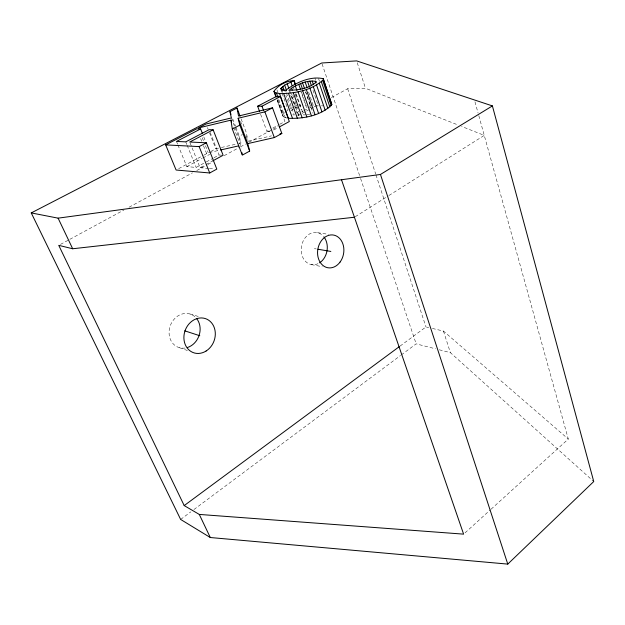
<?xml version="1.0" encoding="UTF-8"?>
<svg xmlns="http://www.w3.org/2000/svg" width="625" height="625" viewBox="0 0 625 625"><rect width="100%" height="100%" fill="white"/><g stroke="black" fill="none" stroke-linecap="round" stroke-linejoin="round"><path stroke-width="0.47" stroke-dasharray="3.12 2.34" d="M286.859 118.039L283.43 116.891L282.688 115.672L283.18 114.125L284.961 112.211M465.055 532.828L490.328 509.875M491.047 509.219L568.297 439.07L478.328 113.945M299 113.938L297.727 115.039L299.906 115.117M180.648 519.445L190.82 511.859M193.945 509.531L400.508 355.516M401.289 354.93L416.156 343.852L435.578 348.836M400.07 346.086L425.969 326.945L428.727 327.594M286.508 111.086L288.055 109.961L282.016 93.047M293.211 109.258L291.344 110.555L285.922 95.336M296.922 112.57L298.852 111.266M355.25 216.727L388.117 196.008M388.938 195.484L484.266 135.398L461.586 126.406M301.742 111.938L303.219 111.031M290.266 108.68L292.469 107.398M260.609 114.266L266.875 131.234L269.453 129.844M272.883 127.984L278.898 124.734M279.75 124.266L284.906 121.484L277.242 100.203M190.078 142.922L200.109 167.727L205.219 164.961M206.07 164.5L212.891 160.805M60.453 244.414L69.031 239.766M69.883 239.305L123.898 210.023M129.039 207.234L192.484 172.852M196.766 170.523L207.055 164.945M207.914 164.484L212.203 162.164M224.203 155.656L239.633 147.289M240.492 146.828L245.633 144.039M249.062 142.18L272.211 129.633M273.07 129.164L278.211 126.375M297.93 115.688L301.359 113.828M302.219 113.367L305.648 111.508M306.508 111.039L313.359 107.328M314.219 106.859L319.367 104.07M331.367 97.562L347.656 88.734L365.453 88.258L457.961 124.961M273.695 130.016L277.805 127.781M177.953 145.039L186.812 166.641L196.125 167.406L205.477 162.359M206.32 161.898L213.117 158.227M213.969 157.773L219.07 155.016L222.312 155.219M178.641 168.656L203.25 155.484M204.102 155.031L206.648 153.672L208.992 153.812M210.781 151.461L215.812 148.766L220.469 147.703M239.094 143.469L240.961 143.047L239.336 136.18L242.414 134.531M186.812 166.641L202.07 158.453M202.922 158L209.703 154.359M303.953 110.578L307.312 108.891M297.148 107.109L295.711 107.82L290.977 94.422M295.391 105.898L298.055 104.672L300.773 104.648M299.305 106.047L300.805 105.414M312.266 105.086L306.398 107.336L301.039 91.969M309.133 108.109L311.055 107.422L305.688 91.953M248.094 141.227L271.523 135.844M209.211 152.586L219.664 150.203M221.406 147.492L238.164 143.688M307.055 114.625L310.211 114.047M316.055 106.117L318.336 105.805M306.188 114.719L303.602 115L296.102 93.648M266.875 131.234L271.234 131.352M200.109 167.727L208.461 168.414M209.391 168.492L213.102 168.789M321.43 105.758L323.031 105.906M292.742 114.828L294.266 115.016L286.492 93.133M317.461 232.664L328.5 234.32M314.367 248.625L316.195 248.938M311.273 264.578L322.211 266.68M432.406 328.461L443.445 331.062L568.297 439.07M439.273 349.789L450.375 352.641L593.75 481.539M190.023 314L198.914 316.648M179.484 347.711L187.383 350.508M176.484 141.438L177.586 144.141M185.758 141.859L186.828 144.5M187.188 145.383L196.125 167.406M202.258 137.734L203.672 141.281M205.437 145.711L208.258 152.805M200.625 138.586L201.688 141.25M203.461 145.688L206.648 153.672M203.812 136.953L205.586 141.414M210.164 132.406L219.07 155.016M207.453 127.547L208.148 129.312M209.539 132.852L215.812 148.766M231.359 117.945L240.961 143.047M233.672 127.383L240.578 145.43L241.055 148.07M232.742 118.922L235.523 126.188M235.867 127.094L239.336 136.18M240.594 121.438L241.617 124.141M246.047 135.828L247.07 138.531M241.117 118.883L246.258 132.477L247.906 140.352M278.016 99.781L283.18 114.125M277.242 99.703L283.43 116.891M277.172 100.367L282.688 115.672M276.953 89.883L278.875 95.242M278.805 99.578L285.336 117.766M281.711 89.812L282.68 92.531M281.062 90.375L281.695 92.156M285.523 90.398L286.172 92.227M292.773 94.906L293.75 97.656M295.039 101.336L297.633 108.68M290.375 91.711L298.672 115.094M288.977 90.305L297.398 114.117M293.039 86.312L294 89.031M295.586 93.555L301.312 109.852M295.227 94.453L297.109 99.805M301.609 92.516L307 107.977M305.57 91.852L313.031 113.352M308.633 92.078L313.672 106.641M313 90.273L318.023 104.891M314.93 77.969L315.547 79.789M318.547 78.594L319.477 81.328M322.086 63.906L360.273 177.547M360.586 178.469L416.156 343.852M347.656 88.734L375.688 174.008M375.992 174.938L425.969 326.945M357.25 62.727L365.453 88.258M443.445 331.062L450.375 352.641M474.969 101.82L478.07 113.016M185.078 348.047A17.672 15.203 -69.4 0 1 170.125 326.125A17.672 15.203 -69.4 0 1 195.461 317.242M318.008 263.703A16.266 12.961 -80.6 0 1 302.547 256.844A16.266 12.961 -80.6 0 1 306.547 236.25A16.266 12.961 -80.6 0 1 323.352 236.203"/><path stroke-width="0.94" d="M275.875 96.766L273.93 91.359C278.094 85.117 286.648 80.844 294.156 80.562L295.711 85.016M273.93 91.359L274.641 92.469L279.547 93.617L288.391 118.305C303.422 118.844 321.133 115.805 331.836 104.57L323.312 78.703C310.367 75.805 295.867 82.641 285.523 90.398L281.711 89.812L280.852 88.445L284.641 85.117L294.156 80.562M279.547 93.617C294.758 93.57 312.148 90.375 323.398 79.57L323.312 78.703M507.773 564.102L593.75 481.539L492.398 105.906L356.664 60.898L321.773 62.984L31.25 212.914L180.648 519.445L210.297 537.523L507.773 564.102L380.461 174.453L492.398 105.906M291.586 88.203L288.977 90.305C298.406 90.109 309.305 88.617 316.328 81.938L316.117 81.453C307.523 79.758 298.812 83.859 291.586 88.203L292.234 90.031M354.422 217.242L72.68 248.758L58.742 245.344L184.203 505.586L399.281 346.664M202.398 133.391L200.625 128.93L196.734 128.828L165.664 144.883L176.102 170.016L209.727 172.977L216.812 169.094L206.359 142.789L189.719 142.031L213.133 129.797L223.125 155.266L212.891 160.805M247.773 143.602L274.336 137.578L281.836 133.477L272.516 107.828L264.898 111.859L238.148 118.242L247.773 143.602L249.672 151.094L242.32 155.125L232.32 129.07L230.906 120.156L198.375 127.984L206.055 124.008L231.359 117.945L229.969 111.648L237 108.016L240.086 116.164M279.445 126.891L289.312 121.539L280.367 96.57L275.961 96.656L257.641 106.227L259.617 111.586M165.664 144.883L199.148 146.602L206.359 142.789M232.32 129.07L239.805 125.117L238.148 118.242M257.641 106.227L261.984 106.203L280.367 96.57M200.625 128.93L176.484 141.438L185.758 141.859L209.094 129.695L213.133 129.797M272.516 107.828L238.547 116.047L237 108.016M279.961 133.906L281.836 133.477M220.617 149.984L238.68 145.859M31.25 212.914L58.102 218.156L380.461 174.453M184.203 505.586L199.289 514.422L463.609 534.141L341.5 179.734M318.031 249.25L330.844 251.445M184.758 330.836L199.773 335.727M58.102 218.156L72.68 248.758M199.289 514.422L210.297 537.523M199.148 146.602L209.727 172.977M230.906 120.156L231.594 121.969M229.969 111.648L231.008 114.375M239.805 125.117L249.672 151.094M264.898 111.859L274.336 137.578M261.984 106.203L263.641 110.688M274.641 92.469L276.266 96.992M276.516 93.219L277.82 96.852M281.469 87.484L282.43 90.18M283.703 93.68L292.555 118.516M280.852 88.445L281.492 90.242M288.531 93.398L297.383 118.375M284.641 85.117L286.547 90.484M282.734 86.375L284.328 90.852M293.328 92.758L302.164 117.844M287.188 83.711L288.766 88.172M293.875 80.703L295.125 84.273M295.344 85.992L296.938 90.547M290.836 81.969L292.086 85.531M298.75 84.336L300.656 89.789M298.047 91.812L306.852 116.977M302.539 82.859L304.43 88.32M300.594 83.562L302.492 89.016M302.633 90.594L311.406 115.812M305.172 82.062L307.062 87.523M306.297 89.406L315.039 114.648M313.273 86.586L321.93 111.828M309.859 81.141L311.43 85.711M307.578 81.5L309.461 86.969M309.852 88.07L318.555 113.32M315.352 81.125L315.977 82.969M316.547 84.961L325.156 110.18M312.156 80.961L313.414 84.625M319.344 83.375L327.898 108.547M323.398 79.57L331.836 104.57M329.57 99.227L330.5 101.984M322.742 80.68L331.219 105.75M321.398 81.945L329.914 107.07M241.844 152.477L242.156 154.242M196.555 318.445A17.672 15.203 -69.4 0 1 187.492 347.492M323.938 236.898A16.266 12.961 -80.6 0 1 319.594 262.828M206.094 351.023A18.062 15.367 -69.8 0 0 208.742 320.25A18.062 15.367 -69.8 0 0 183.961 335.828A18.062 15.367 -69.8 0 0 206.094 351.023M340.102 262.023A16.594 13.055 -80.5 0 0 334.016 235.148A16.594 13.055 -80.5 0 0 318.031 257.055A16.594 13.055 -80.5 0 0 340.102 262.023"/></g></svg>
